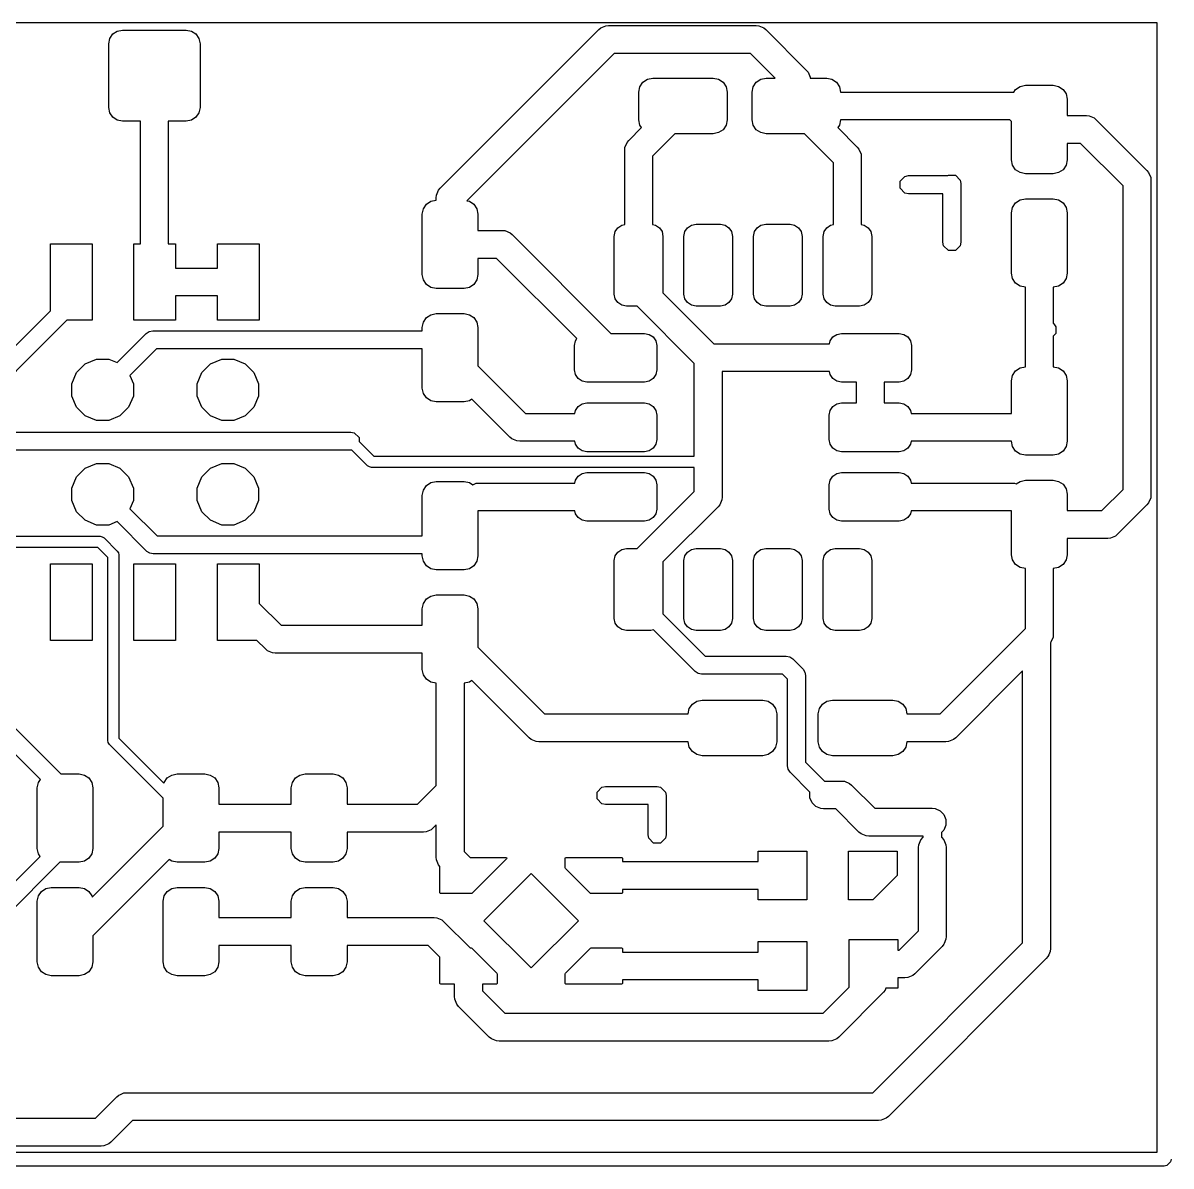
# Model space of a CAD drawing. Extents: x 163.2 to 181.3, y -89.4 to -81.1.
# Drawn here: x 173.03 to 181.28, y -89.38 to -81.17 of the extents above; entities that cross this region are included whole.
import ezdxf

# ---------------------------------------------------------------- set-up
doc = ezdxf.new("R2010")
doc.units = 13
doc.layers.add('BLACK', color=7, linetype='CONTINUOUS')

msp = doc.modelspace()

# ---------------------------------------------------------------- linework, layer by layer
at = {"layer": 'BLACK'}
for points in [[(181.177, -81.166), (164.496, -81.166)], [(181.177, -81.166), (164.496, -81.166)], [(173.674, -81.245), (173.706, -81.224)], [(173.706, -81.224), (173.744, -81.217)], [(173.744, -81.217), (174.202, -81.217)], [(174.202, -81.217), (174.24, -81.224)], [(174.24, -81.224), (174.272, -81.245)], [(176.027, -82.352), (177.165, -81.214)], [(177.165, -81.214), (177.18, -81.202)], [(177.18, -81.202), (177.216, -81.187)], [(177.216, -81.187), (177.236, -81.185)], [(177.236, -81.185), (178.296, -81.185)], [(178.296, -81.185), (178.316, -81.187)], [(178.316, -81.187), (178.352, -81.202)], [(178.352, -81.202), (178.367, -81.214)], [(178.367, -81.214), (178.656, -81.504)], [(181.177, -89.278), (181.177, -81.166)], [(181.177, -89.278), (181.177, -81.166)], [(173.646, -81.315), (173.653, -81.277)], [(173.646, -81.773), (173.646, -81.315)], [(173.653, -81.277), (173.674, -81.245)], [(174.272, -81.245), (174.293, -81.277)], [(174.293, -81.277), (174.301, -81.315)], [(174.301, -81.315), (174.301, -81.773)], [(177.277, -81.385), (176.219, -82.443)], [(178.255, -81.385), (177.277, -81.385)], [(178.432, -81.562), (178.255, -81.385)], [(177.482, -81.591), (177.515, -81.57)], [(177.515, -81.57), (177.553, -81.562)], [(177.553, -81.562), (177.988, -81.562)], [(177.988, -81.562), (178.026, -81.57)], [(178.026, -81.57), (178.059, -81.591)], [(178.297, -81.591), (178.33, -81.57)], [(178.33, -81.57), (178.368, -81.562)], [(178.368, -81.562), (178.432, -81.562)], [(178.656, -81.504), (178.669, -81.519)], [(178.669, -81.519), (178.684, -81.555)], [(178.684, -81.555), (178.684, -81.562)], [(178.684, -81.562), (178.803, -81.562)], [(178.803, -81.562), (178.841, -81.57)], [(178.841, -81.57), (178.874, -81.591)], [(177.453, -81.662), (177.461, -81.624)], [(177.461, -81.624), (177.482, -81.591)], [(178.059, -81.591), (178.08, -81.624)], [(178.08, -81.624), (178.088, -81.662)], [(178.268, -81.662), (178.276, -81.624)], [(178.276, -81.624), (178.297, -81.591)], [(178.874, -81.591), (178.895, -81.624)], [(178.895, -81.624), (178.903, -81.662)], [(180.148, -81.662), (180.16, -81.643)], [(180.16, -81.643), (180.193, -81.622)], [(180.193, -81.622), (180.231, -81.614)], [(180.231, -81.614), (180.431, -81.614)], [(180.431, -81.614), (180.469, -81.622)], [(180.469, -81.622), (180.502, -81.643)], [(180.502, -81.643), (180.523, -81.676)], [(177.453, -81.862), (177.453, -81.662)], [(178.088, -81.662), (178.088, -81.862)], [(178.268, -81.862), (178.268, -81.662)], [(178.903, -81.662), (180.148, -81.662)], [(180.523, -81.676), (180.531, -81.714)], [(180.531, -81.714), (180.531, -81.831)], [(173.653, -81.811), (173.646, -81.773)], [(173.674, -81.843), (173.653, -81.811)], [(174.293, -81.811), (174.272, -81.843)], [(174.301, -81.773), (174.293, -81.811)], [(173.706, -81.864), (173.674, -81.843)], [(173.744, -81.872), (173.706, -81.864)], [(173.873, -81.872), (173.744, -81.872)], [(173.873, -82.752), (173.873, -81.872)], [(174.073, -81.872), (174.073, -82.752)], [(174.202, -81.872), (174.073, -81.872)], [(174.24, -81.864), (174.202, -81.872)], [(174.272, -81.843), (174.24, -81.864)], [(177.461, -81.9), (177.453, -81.862)], [(177.473, -81.918), (177.461, -81.9)], [(178.08, -81.9), (178.059, -81.933)], [(178.088, -81.862), (178.08, -81.9)], [(178.276, -81.9), (178.268, -81.862)], [(178.297, -81.933), (178.276, -81.9)], [(178.895, -81.9), (178.883, -81.918)], [(178.903, -81.862), (178.895, -81.9)], [(180.12, -81.862), (178.903, -81.862)], [(180.131, -81.873), (180.12, -81.862)], [(180.131, -82.149), (180.131, -81.873)], [(180.531, -81.831), (180.669, -81.831)], [(180.669, -81.831), (180.688, -81.833)], [(180.688, -81.833), (180.724, -81.848)], [(180.724, -81.848), (180.739, -81.861)], [(180.739, -81.861), (181.104, -82.225)], [(177.381, -82.01), (177.473, -81.918)], [(177.712, -81.962), (177.552, -82.122)], [(177.988, -81.962), (177.712, -81.962)], [(178.026, -81.954), (177.988, -81.962)], [(178.059, -81.933), (178.026, -81.954)], [(178.33, -81.954), (178.297, -81.933)], [(178.368, -81.962), (178.33, -81.954)], [(178.644, -81.962), (178.368, -81.962)], [(178.852, -82.17), (178.644, -81.962)], [(178.883, -81.918), (179.023, -82.058)], [(177.352, -82.081), (177.354, -82.061)], [(177.354, -82.061), (177.369, -82.025)], [(177.369, -82.025), (177.381, -82.01)], [(179.023, -82.058), (179.035, -82.073)], [(180.531, -82.031), (180.531, -82.149)], [(180.627, -82.031), (180.531, -82.031)], [(180.933, -82.337), (180.627, -82.031)], [(177.352, -82.613), (177.352, -82.081)], [(177.552, -82.122), (177.552, -82.613)], [(179.035, -82.073), (179.05, -82.109)], [(179.05, -82.109), (179.052, -82.129)], [(179.052, -82.129), (179.052, -82.613)], [(180.139, -82.187), (180.131, -82.149)], [(180.531, -82.149), (180.523, -82.187)], [(178.852, -82.613), (178.852, -82.17)], [(180.16, -82.22), (180.139, -82.187)], [(180.193, -82.241), (180.16, -82.22)], [(180.502, -82.22), (180.469, -82.241)], [(180.523, -82.187), (180.502, -82.22)], [(181.104, -82.225), (181.116, -82.24)], [(179.33, -82.303), (179.365, -82.268)], [(179.33, -82.353), (179.33, -82.303)], [(179.365, -82.268), (179.39, -82.263)], [(179.39, -82.263), (179.674, -82.263)], [(179.674, -82.263), (179.678, -82.26)], [(179.678, -82.26), (179.728, -82.26)], [(179.728, -82.26), (179.763, -82.295)], [(179.763, -82.295), (179.768, -82.32)], [(180.231, -82.249), (180.193, -82.241)], [(180.431, -82.249), (180.231, -82.249)], [(180.469, -82.241), (180.431, -82.249)], [(181.116, -82.24), (181.131, -82.276)], [(181.131, -82.276), (181.133, -82.296)], [(181.133, -82.296), (181.133, -84.558)], [(176, -82.403), (176.015, -82.367)], [(176.015, -82.367), (176.027, -82.352)], [(179.365, -82.388), (179.33, -82.353)], [(179.39, -82.393), (179.365, -82.388)], [(179.638, -82.393), (179.39, -82.393)], [(179.638, -82.741), (179.638, -82.393)], [(179.768, -82.32), (179.768, -82.741)], [(180.933, -84.517), (180.933, -82.337)], [(175.906, -82.501), (175.927, -82.468)], [(175.927, -82.468), (175.96, -82.447)], [(175.96, -82.447), (175.998, -82.439)], [(175.998, -82.423), (176, -82.403)], [(175.998, -82.439), (175.998, -82.423)], [(176.219, -82.443), (176.236, -82.447)], [(176.236, -82.447), (176.269, -82.468)], [(176.269, -82.468), (176.29, -82.501)], [(180.139, -82.491), (180.16, -82.458)], [(180.16, -82.458), (180.193, -82.437)], [(180.193, -82.437), (180.231, -82.429)], [(180.231, -82.429), (180.431, -82.429)], [(180.431, -82.429), (180.469, -82.437)], [(180.469, -82.437), (180.502, -82.458)], [(180.502, -82.458), (180.523, -82.491)], [(175.898, -82.539), (175.906, -82.501)], [(175.898, -82.974), (175.898, -82.539)], [(176.29, -82.501), (176.298, -82.539)], [(176.298, -82.539), (176.298, -82.656)], [(180.131, -82.529), (180.139, -82.491)], [(180.131, -82.964), (180.131, -82.529)], [(180.523, -82.491), (180.531, -82.529)], [(180.531, -82.529), (180.531, -82.964)], [(177.284, -82.665), (177.303, -82.637)], [(177.303, -82.637), (177.331, -82.618)], [(177.331, -82.618), (177.352, -82.613)], [(177.552, -82.613), (177.573, -82.618)], [(177.573, -82.618), (177.601, -82.637)], [(177.601, -82.637), (177.62, -82.665)], [(177.784, -82.665), (177.803, -82.637)], [(177.803, -82.637), (177.831, -82.618)], [(177.831, -82.618), (177.865, -82.611)], [(177.865, -82.611), (178.04, -82.611)], [(178.04, -82.611), (178.073, -82.618)], [(178.073, -82.618), (178.101, -82.637)], [(178.101, -82.637), (178.12, -82.665)], [(178.284, -82.665), (178.303, -82.637)], [(178.303, -82.637), (178.331, -82.618)], [(178.331, -82.618), (178.365, -82.611)], [(178.365, -82.611), (178.54, -82.611)], [(178.54, -82.611), (178.573, -82.618)], [(178.573, -82.618), (178.601, -82.637)], [(178.601, -82.637), (178.62, -82.665)], [(178.784, -82.665), (178.803, -82.637)], [(178.803, -82.637), (178.831, -82.618)], [(178.831, -82.618), (178.852, -82.613)], [(179.052, -82.613), (179.073, -82.618)], [(179.073, -82.618), (179.101, -82.637)], [(179.101, -82.637), (179.12, -82.665)], [(176.298, -82.656), (176.473, -82.656)], [(176.473, -82.656), (176.492, -82.658)], [(176.492, -82.658), (176.528, -82.673)], [(176.528, -82.673), (176.543, -82.686)], [(176.543, -82.686), (177.253, -83.396)], [(177.277, -82.699), (177.284, -82.665)], [(177.277, -83.114), (177.277, -82.699)], [(177.62, -82.665), (177.627, -82.699)], [(177.627, -82.699), (177.627, -83.105)], [(177.777, -82.699), (177.784, -82.665)], [(177.777, -83.114), (177.777, -82.699)], [(178.12, -82.665), (178.127, -82.699)], [(178.127, -82.699), (178.127, -83.114)], [(178.277, -82.699), (178.284, -82.665)], [(178.277, -83.114), (178.277, -82.699)], [(178.62, -82.665), (178.627, -82.699)], [(178.627, -82.699), (178.627, -83.114)], [(178.777, -82.699), (178.784, -82.665)], [(178.777, -83.114), (178.777, -82.699)], [(179.12, -82.665), (179.127, -82.699)], [(179.127, -82.699), (179.127, -83.114)], [(173.226, -82.752), (173.526, -82.752)], [(173.226, -83.235), (173.226, -82.752)], [(173.526, -82.752), (173.526, -83.302)], [(173.826, -82.752), (173.873, -82.752)], [(173.826, -83.302), (173.826, -82.752)], [(174.073, -82.752), (174.126, -82.752)], [(174.126, -82.752), (174.126, -82.927)], [(174.426, -82.752), (174.726, -82.752)], [(174.426, -82.927), (174.426, -82.752)], [(174.726, -82.752), (174.726, -83.302)], [(179.643, -82.766), (179.638, -82.741)], [(179.678, -82.801), (179.643, -82.766)], [(179.728, -82.801), (179.678, -82.801)], [(179.763, -82.766), (179.728, -82.801)], [(179.768, -82.741), (179.763, -82.766)], [(176.298, -82.857), (176.298, -82.974)], [(176.431, -82.857), (176.298, -82.857)], [(177.009, -83.434), (176.431, -82.857)], [(174.126, -82.927), (174.426, -82.927)], [(175.906, -83.012), (175.898, -82.974)], [(176.298, -82.974), (176.29, -83.012)], [(180.139, -83.002), (180.131, -82.964)], [(180.531, -82.964), (180.523, -83.002)], [(175.927, -83.045), (175.906, -83.012)], [(175.96, -83.066), (175.927, -83.045)], [(176.269, -83.045), (176.236, -83.066)], [(176.29, -83.012), (176.269, -83.045)], [(180.16, -83.035), (180.139, -83.002)], [(180.193, -83.056), (180.16, -83.035)], [(180.231, -83.064), (180.193, -83.056)], [(180.469, -83.056), (180.431, -83.064)], [(180.502, -83.035), (180.469, -83.056)], [(180.523, -83.002), (180.502, -83.035)], [(174.126, -83.127), (174.126, -83.302)], [(174.426, -83.127), (174.126, -83.127)], [(174.426, -83.302), (174.426, -83.127)], [(175.998, -83.074), (175.96, -83.066)], [(176.198, -83.074), (175.998, -83.074)], [(176.236, -83.066), (176.198, -83.074)], [(177.284, -83.147), (177.277, -83.114)], [(177.627, -83.105), (177.993, -83.471)], [(177.784, -83.147), (177.777, -83.114)], [(178.127, -83.114), (178.12, -83.147)], [(178.284, -83.147), (178.277, -83.114)], [(178.627, -83.114), (178.62, -83.147)], [(178.784, -83.147), (178.777, -83.114)], [(179.127, -83.114), (179.12, -83.147)], [(180.231, -83.314), (180.231, -83.064)], [(180.431, -83.064), (180.431, -83.314)], [(177.303, -83.175), (177.284, -83.147)], [(177.331, -83.194), (177.303, -83.175)], [(177.365, -83.201), (177.331, -83.194)], [(177.441, -83.201), (177.365, -83.201)], [(177.852, -83.612), (177.441, -83.201)], [(177.803, -83.175), (177.784, -83.147)], [(177.831, -83.194), (177.803, -83.175)], [(177.865, -83.201), (177.831, -83.194)], [(178.04, -83.201), (177.865, -83.201)], [(178.073, -83.194), (178.04, -83.201)], [(178.101, -83.175), (178.073, -83.194)], [(178.12, -83.147), (178.101, -83.175)], [(178.303, -83.175), (178.284, -83.147)], [(178.331, -83.194), (178.303, -83.175)], [(178.365, -83.201), (178.331, -83.194)], [(178.54, -83.201), (178.365, -83.201)], [(178.573, -83.194), (178.54, -83.201)], [(178.601, -83.175), (178.573, -83.194)], [(178.62, -83.147), (178.601, -83.175)], [(178.803, -83.175), (178.784, -83.147)], [(178.831, -83.194), (178.803, -83.175)], [(178.865, -83.201), (178.831, -83.194)], [(179.04, -83.201), (178.865, -83.201)], [(179.073, -83.194), (179.04, -83.201)], [(179.101, -83.175), (179.073, -83.194)], [(179.12, -83.147), (179.101, -83.175)], [(172.434, -84.027), (173.226, -83.235)], [(173.343, -83.302), (172.618, -84.027)], [(173.526, -83.302), (173.343, -83.302)], [(174.126, -83.302), (173.826, -83.302)], [(174.726, -83.302), (174.426, -83.302)], [(175.906, -83.316), (175.927, -83.283)], [(175.927, -83.283), (175.96, -83.262)], [(175.96, -83.262), (175.998, -83.254)], [(175.998, -83.254), (176.198, -83.254)], [(176.198, -83.254), (176.236, -83.262)], [(176.236, -83.262), (176.269, -83.283)], [(176.269, -83.283), (176.29, -83.316)], [(173.915, -83.396), (173.936, -83.382)], [(173.936, -83.382), (173.961, -83.377)], [(173.961, -83.377), (175.898, -83.377)], [(175.898, -83.354), (175.906, -83.316)], [(175.898, -83.377), (175.898, -83.354)], [(176.29, -83.316), (176.298, -83.354)], [(176.298, -83.354), (176.298, -83.63)], [(180.231, -83.636), (180.231, -83.314)], [(180.431, -83.314), (180.431, -83.322)], [(180.431, -83.322), (180.436, -83.327)], [(180.436, -83.327), (180.45, -83.348)], [(180.45, -83.348), (180.45, -83.398)], [(173.705, -83.606), (173.915, -83.396)], [(176.992, -83.483), (176.999, -83.45)], [(176.999, -83.45), (177.009, -83.434)], [(177.253, -83.396), (177.494, -83.396)], [(177.494, -83.396), (177.528, -83.403)], [(177.528, -83.403), (177.556, -83.422)], [(177.556, -83.422), (177.575, -83.45)], [(177.575, -83.45), (177.582, -83.483)], [(178.824, -83.471), (178.829, -83.45)], [(178.829, -83.45), (178.848, -83.422)], [(178.848, -83.422), (178.876, -83.403)], [(178.876, -83.403), (178.909, -83.396)], [(178.909, -83.396), (179.325, -83.396)], [(179.325, -83.396), (179.358, -83.403)], [(179.358, -83.403), (179.386, -83.422)], [(179.386, -83.422), (179.405, -83.45)], [(179.405, -83.45), (179.412, -83.483)], [(180.45, -83.398), (180.431, -83.417)], [(180.431, -83.417), (180.431, -83.636)], [(173.988, -83.507), (173.797, -83.698)], [(175.898, -83.507), (173.988, -83.507)], [(175.898, -83.789), (175.898, -83.507)], [(176.992, -83.658), (176.992, -83.483)], [(177.582, -83.483), (177.582, -83.658)], [(177.993, -83.471), (178.824, -83.471)], [(179.412, -83.483), (179.412, -83.658)], [(173.414, -83.677), (173.476, -83.615)], [(173.476, -83.615), (173.557, -83.581)], [(173.557, -83.581), (173.645, -83.581)], [(173.645, -83.581), (173.705, -83.606)], [(174.314, -83.677), (174.376, -83.615)], [(174.376, -83.615), (174.457, -83.581)], [(174.457, -83.581), (174.545, -83.581)], [(174.545, -83.581), (174.626, -83.615)], [(174.626, -83.615), (174.688, -83.677)], [(176.298, -83.63), (176.639, -83.971)], [(177.852, -84.268), (177.852, -83.612)], [(173.38, -83.758), (173.414, -83.677)], [(173.797, -83.698), (173.822, -83.758)], [(174.28, -83.758), (174.314, -83.677)], [(174.688, -83.677), (174.722, -83.758)], [(176.999, -83.692), (176.992, -83.658)], [(177.018, -83.72), (176.999, -83.692)], [(177.575, -83.692), (177.556, -83.72)], [(177.582, -83.658), (177.575, -83.692)], [(178.052, -83.671), (178.052, -84.268)], [(178.824, -83.671), (178.052, -83.671)], [(178.829, -83.692), (178.824, -83.671)], [(178.848, -83.72), (178.829, -83.692)], [(179.405, -83.692), (179.386, -83.72)], [(179.412, -83.658), (179.405, -83.692)], [(180.131, -83.736), (180.139, -83.698)], [(180.139, -83.698), (180.16, -83.665)], [(180.16, -83.665), (180.193, -83.644)], [(180.193, -83.644), (180.231, -83.636)], [(180.431, -83.636), (180.469, -83.644)], [(180.469, -83.644), (180.502, -83.665)], [(180.502, -83.665), (180.523, -83.698)], [(180.523, -83.698), (180.531, -83.736)], [(173.38, -83.846), (173.38, -83.758)], [(173.822, -83.758), (173.822, -83.846)], [(174.28, -83.846), (174.28, -83.758)], [(174.722, -83.758), (174.722, -83.846)], [(175.906, -83.827), (175.898, -83.789)], [(177.046, -83.739), (177.018, -83.72)], [(177.08, -83.746), (177.046, -83.739)], [(177.494, -83.746), (177.08, -83.746)], [(177.528, -83.739), (177.494, -83.746)], [(177.556, -83.72), (177.528, -83.739)], [(178.876, -83.739), (178.848, -83.72)], [(178.909, -83.746), (178.876, -83.739)], [(179.017, -83.746), (178.909, -83.746)], [(179.017, -83.896), (179.017, -83.746)], [(179.217, -83.746), (179.217, -83.896)], [(179.325, -83.746), (179.217, -83.746)], [(179.358, -83.739), (179.325, -83.746)], [(179.386, -83.72), (179.358, -83.739)], [(180.131, -83.971), (180.131, -83.736)], [(180.531, -83.736), (180.531, -84.171)], [(173.414, -83.927), (173.38, -83.846)], [(173.822, -83.846), (173.788, -83.927)], [(174.314, -83.927), (174.28, -83.846)], [(174.722, -83.846), (174.688, -83.927)], [(175.927, -83.86), (175.906, -83.827)], [(175.96, -83.881), (175.927, -83.86)], [(175.998, -83.889), (175.96, -83.881)], [(176.236, -83.881), (176.198, -83.889)], [(176.254, -83.869), (176.236, -83.881)], [(176.527, -84.142), (176.254, -83.869)], [(173.476, -83.989), (173.414, -83.927)], [(173.788, -83.927), (173.726, -83.989)], [(174.376, -83.989), (174.314, -83.927)], [(174.688, -83.927), (174.626, -83.989)], [(176.198, -83.889), (175.998, -83.889)], [(176.994, -83.971), (176.999, -83.95)], [(176.999, -83.95), (177.018, -83.922)], [(177.018, -83.922), (177.046, -83.903)], [(177.046, -83.903), (177.08, -83.896)], [(177.08, -83.896), (177.494, -83.896)], [(177.494, -83.896), (177.528, -83.903)], [(177.528, -83.903), (177.556, -83.922)], [(177.556, -83.922), (177.575, -83.95)], [(177.575, -83.95), (177.582, -83.983)], [(178.822, -83.983), (178.829, -83.95)], [(178.829, -83.95), (178.848, -83.922)], [(178.848, -83.922), (178.876, -83.903)], [(178.876, -83.903), (178.909, -83.896)], [(178.909, -83.896), (179.017, -83.896)], [(179.217, -83.896), (179.325, -83.896)], [(179.325, -83.896), (179.358, -83.903)], [(179.358, -83.903), (179.386, -83.922)], [(179.386, -83.922), (179.405, -83.95)], [(179.405, -83.95), (179.41, -83.971)], [(173.557, -84.023), (173.476, -83.989)], [(173.645, -84.023), (173.557, -84.023)], [(173.726, -83.989), (173.645, -84.023)], [(174.457, -84.023), (174.376, -83.989)], [(174.545, -84.023), (174.457, -84.023)], [(174.626, -83.989), (174.545, -84.023)], [(176.639, -83.971), (176.994, -83.971)], [(177.582, -83.983), (177.582, -84.158)], [(178.822, -84.158), (178.822, -83.983)], [(179.41, -83.971), (180.131, -83.971)], [(172.651, -84.105), (175.384, -84.105)], [(175.384, -84.105), (175.409, -84.11)], [(175.409, -84.11), (175.444, -84.145)], [(175.444, -84.145), (175.444, -84.173)], [(175.444, -84.173), (175.55, -84.279)], [(176.542, -84.154), (176.527, -84.142)], [(176.578, -84.169), (176.542, -84.154)], [(176.598, -84.171), (176.578, -84.169)], [(176.994, -84.171), (176.598, -84.171)], [(176.999, -84.192), (176.994, -84.171)], [(177.018, -84.22), (176.999, -84.192)], [(177.575, -84.192), (177.556, -84.22)], [(177.582, -84.158), (177.575, -84.192)], [(178.829, -84.192), (178.822, -84.158)], [(178.848, -84.22), (178.829, -84.192)], [(179.405, -84.192), (179.386, -84.22)], [(179.41, -84.171), (179.405, -84.192)], [(180.131, -84.171), (179.41, -84.171)], [(180.139, -84.209), (180.131, -84.171)], [(180.16, -84.242), (180.139, -84.209)], [(180.523, -84.209), (180.502, -84.242)], [(180.531, -84.171), (180.523, -84.209)], [(175.384, -84.235), (172.651, -84.235)], [(175.391, -84.234), (175.384, -84.235)], [(175.505, -84.347), (175.391, -84.234)], [(175.55, -84.279), (177.852, -84.279)], [(177.046, -84.239), (177.018, -84.22)], [(177.08, -84.246), (177.046, -84.239)], [(177.494, -84.246), (177.08, -84.246)], [(177.528, -84.239), (177.494, -84.246)], [(177.556, -84.22), (177.528, -84.239)], [(177.852, -84.279), (177.852, -84.268)], [(178.052, -84.268), (178.052, -84.572)], [(178.876, -84.239), (178.848, -84.22)], [(178.909, -84.246), (178.876, -84.239)], [(179.325, -84.246), (178.909, -84.246)], [(179.358, -84.239), (179.325, -84.246)], [(179.386, -84.22), (179.358, -84.239)], [(180.193, -84.263), (180.16, -84.242)], [(180.231, -84.271), (180.193, -84.263)], [(180.431, -84.271), (180.231, -84.271)], [(180.469, -84.263), (180.431, -84.271)], [(180.502, -84.242), (180.469, -84.263)], [(173.414, -84.427), (173.476, -84.365)], [(173.476, -84.365), (173.557, -84.331)], [(173.557, -84.331), (173.645, -84.331)], [(173.645, -84.331), (173.726, -84.365)], [(173.726, -84.365), (173.788, -84.427)], [(174.314, -84.427), (174.376, -84.365)], [(174.376, -84.365), (174.457, -84.331)], [(174.457, -84.331), (174.545, -84.331)], [(174.545, -84.331), (174.626, -84.365)], [(174.626, -84.365), (174.688, -84.427)], [(175.518, -84.356), (175.505, -84.347)], [(175.533, -84.359), (175.518, -84.356)], [(177.852, -84.359), (175.533, -84.359)], [(177.852, -84.531), (177.852, -84.359)], [(173.38, -84.508), (173.414, -84.427)], [(173.788, -84.427), (173.822, -84.508)], [(174.28, -84.508), (174.314, -84.427)], [(174.688, -84.427), (174.722, -84.508)], [(176.994, -84.471), (176.999, -84.45)], [(176.999, -84.45), (177.018, -84.422)], [(177.018, -84.422), (177.046, -84.403)], [(177.046, -84.403), (177.08, -84.396)], [(177.08, -84.396), (177.494, -84.396)], [(177.494, -84.396), (177.528, -84.403)], [(177.528, -84.403), (177.556, -84.422)], [(177.556, -84.422), (177.575, -84.45)], [(177.575, -84.45), (177.582, -84.483)], [(178.822, -84.483), (178.829, -84.45)], [(178.829, -84.45), (178.848, -84.422)], [(178.848, -84.422), (178.876, -84.403)], [(178.876, -84.403), (178.909, -84.396)], [(178.909, -84.396), (179.325, -84.396)], [(179.325, -84.396), (179.358, -84.403)], [(179.358, -84.403), (179.386, -84.422)], [(179.386, -84.422), (179.405, -84.45)], [(179.405, -84.45), (179.41, -84.471)], [(180.164, -84.478), (180.193, -84.459)], [(180.193, -84.459), (180.231, -84.451)], [(180.231, -84.451), (180.431, -84.451)], [(180.431, -84.451), (180.469, -84.459)], [(180.469, -84.459), (180.502, -84.48)], [(173.38, -84.596), (173.38, -84.508)], [(173.822, -84.508), (173.822, -84.596)], [(174.28, -84.596), (174.28, -84.508)], [(174.722, -84.508), (174.722, -84.596)], [(175.898, -84.56), (175.906, -84.522)], [(175.906, -84.522), (175.927, -84.489)], [(175.927, -84.489), (175.96, -84.468)], [(175.96, -84.468), (175.998, -84.46)], [(175.998, -84.46), (176.198, -84.46)], [(176.198, -84.46), (176.236, -84.468)], [(176.236, -84.468), (176.26, -84.483)], [(176.26, -84.483), (176.285, -84.473)], [(176.285, -84.473), (176.305, -84.471)], [(176.305, -84.471), (176.994, -84.471)], [(177.442, -84.941), (177.852, -84.531)], [(177.582, -84.483), (177.582, -84.658)], [(178.822, -84.658), (178.822, -84.483)], [(179.41, -84.471), (180.134, -84.471)], [(180.134, -84.471), (180.153, -84.473)], [(180.153, -84.473), (180.164, -84.478)], [(180.502, -84.48), (180.523, -84.513)], [(180.523, -84.513), (180.531, -84.551)], [(180.781, -84.669), (180.933, -84.517)], [(173.414, -84.677), (173.38, -84.596)], [(173.822, -84.596), (173.797, -84.656)], [(174.314, -84.677), (174.28, -84.596)], [(174.722, -84.596), (174.688, -84.677)], [(175.898, -84.851), (175.898, -84.56)], [(178.05, -84.592), (178.035, -84.628)], [(178.052, -84.572), (178.05, -84.592)], [(180.531, -84.551), (180.531, -84.669)], [(181.116, -84.614), (181.104, -84.629)], [(181.131, -84.578), (181.116, -84.614)], [(181.133, -84.558), (181.131, -84.578)], [(173.476, -84.739), (173.414, -84.677)], [(173.797, -84.656), (173.992, -84.851)], [(174.376, -84.739), (174.314, -84.677)], [(174.688, -84.677), (174.626, -84.739)], [(176.298, -84.67), (176.298, -84.995)], [(176.305, -84.671), (176.298, -84.67)], [(176.994, -84.671), (176.305, -84.671)], [(176.999, -84.692), (176.994, -84.671)], [(177.018, -84.72), (176.999, -84.692)], [(177.575, -84.692), (177.556, -84.72)], [(177.582, -84.658), (177.575, -84.692)], [(178.023, -84.643), (177.627, -85.038)], [(178.035, -84.628), (178.023, -84.643)], [(178.829, -84.692), (178.822, -84.658)], [(178.848, -84.72), (178.829, -84.692)], [(179.405, -84.692), (179.386, -84.72)], [(179.41, -84.671), (179.405, -84.692)], [(180.131, -84.671), (179.41, -84.671)], [(180.131, -84.986), (180.131, -84.671)], [(180.531, -84.669), (180.781, -84.669)], [(181.104, -84.629), (180.893, -84.839)], [(173.557, -84.773), (173.476, -84.739)], [(173.645, -84.773), (173.557, -84.773)], [(173.705, -84.748), (173.645, -84.773)], [(173.919, -84.962), (173.705, -84.748)], [(174.457, -84.773), (174.376, -84.739)], [(174.545, -84.773), (174.457, -84.773)], [(174.626, -84.739), (174.545, -84.773)], [(177.046, -84.739), (177.018, -84.72)], [(177.08, -84.746), (177.046, -84.739)], [(177.494, -84.746), (177.08, -84.746)], [(177.528, -84.739), (177.494, -84.746)], [(177.556, -84.72), (177.528, -84.739)], [(178.876, -84.739), (178.848, -84.72)], [(178.909, -84.746), (178.876, -84.739)], [(179.325, -84.746), (178.909, -84.746)], [(179.358, -84.739), (179.325, -84.746)], [(179.386, -84.72), (179.358, -84.739)], [(171.832, -84.854), (173.584, -84.854)], [(173.584, -84.854), (173.599, -84.857)], [(173.599, -84.857), (173.612, -84.866)], [(173.612, -84.866), (173.706, -84.96)], [(173.992, -84.851), (175.898, -84.851)], [(180.531, -84.869), (180.531, -84.986)], [(180.823, -84.869), (180.531, -84.869)], [(180.842, -84.867), (180.823, -84.869)], [(180.878, -84.852), (180.842, -84.867)], [(180.893, -84.839), (180.878, -84.852)], [(173.567, -84.934), (171.906, -84.934)], [(173.638, -85.005), (173.567, -84.934)], [(177.303, -84.967), (177.331, -84.948)], [(177.331, -84.948), (177.365, -84.941)], [(177.365, -84.941), (177.442, -84.941)], [(177.803, -84.967), (177.831, -84.948)], [(177.831, -84.948), (177.865, -84.941)], [(177.865, -84.941), (178.04, -84.941)], [(178.04, -84.941), (178.073, -84.948)], [(178.073, -84.948), (178.101, -84.967)], [(178.303, -84.967), (178.331, -84.948)], [(178.331, -84.948), (178.365, -84.941)], [(178.365, -84.941), (178.54, -84.941)], [(178.54, -84.941), (178.573, -84.948)], [(178.573, -84.948), (178.601, -84.967)], [(178.803, -84.967), (178.831, -84.948)], [(178.831, -84.948), (178.865, -84.941)], [(178.865, -84.941), (179.04, -84.941)], [(179.04, -84.941), (179.073, -84.948)], [(179.073, -84.948), (179.101, -84.967)], [(173.638, -86.321), (173.638, -85.005)], [(173.706, -84.96), (173.715, -84.973)], [(173.715, -84.973), (173.718, -84.988)], [(173.718, -84.988), (173.718, -86.304)], [(173.94, -84.976), (173.919, -84.962)], [(173.965, -84.981), (173.94, -84.976)], [(175.898, -84.981), (173.965, -84.981)], [(175.898, -84.995), (175.898, -84.981)], [(175.906, -85.033), (175.898, -84.995)], [(175.927, -85.066), (175.906, -85.033)], [(176.29, -85.033), (176.269, -85.066)], [(176.298, -84.995), (176.29, -85.033)], [(177.277, -85.028), (177.284, -84.995)], [(177.277, -85.444), (177.277, -85.028)], [(177.284, -84.995), (177.303, -84.967)], [(177.777, -85.028), (177.784, -84.995)], [(177.777, -85.444), (177.777, -85.028)], [(177.784, -84.995), (177.803, -84.967)], [(178.101, -84.967), (178.12, -84.995)], [(178.12, -84.995), (178.127, -85.028)], [(178.127, -85.028), (178.127, -85.444)], [(178.277, -85.028), (178.284, -84.995)], [(178.277, -85.444), (178.277, -85.028)], [(178.284, -84.995), (178.303, -84.967)], [(178.601, -84.967), (178.62, -84.995)], [(178.62, -84.995), (178.627, -85.028)], [(178.627, -85.028), (178.627, -85.444)], [(178.777, -85.028), (178.784, -84.995)], [(178.777, -85.444), (178.777, -85.028)], [(178.784, -84.995), (178.803, -84.967)], [(179.101, -84.967), (179.12, -84.995)], [(179.12, -84.995), (179.127, -85.028)], [(179.127, -85.028), (179.127, -85.444)], [(180.139, -85.024), (180.131, -84.986)], [(180.16, -85.057), (180.139, -85.024)], [(180.523, -85.024), (180.502, -85.057)], [(180.531, -84.986), (180.523, -85.024)], [(173.226, -85.052), (173.526, -85.052)], [(173.226, -85.602), (173.226, -85.052)], [(173.526, -85.052), (173.526, -85.602)], [(173.826, -85.052), (174.126, -85.052)], [(173.826, -85.602), (173.826, -85.052)], [(174.126, -85.052), (174.126, -85.602)], [(174.426, -85.052), (174.726, -85.052)], [(174.426, -85.602), (174.426, -85.052)], [(174.726, -85.052), (174.726, -85.336)], [(175.96, -85.087), (175.927, -85.066)], [(175.998, -85.095), (175.96, -85.087)], [(176.198, -85.095), (175.998, -85.095)], [(176.236, -85.087), (176.198, -85.095)], [(176.269, -85.066), (176.236, -85.087)], [(177.627, -85.038), (177.627, -85.411)], [(180.193, -85.078), (180.16, -85.057)], [(180.231, -85.086), (180.193, -85.078)], [(180.231, -85.517), (180.231, -85.086)], [(180.469, -85.078), (180.431, -85.086)], [(180.431, -85.086), (180.431, -85.558)], [(180.502, -85.057), (180.469, -85.078)], [(175.927, -85.304), (175.96, -85.283)], [(175.96, -85.283), (175.998, -85.275)], [(175.998, -85.275), (176.198, -85.275)], [(176.198, -85.275), (176.236, -85.283)], [(176.236, -85.283), (176.269, -85.304)], [(174.726, -85.336), (174.883, -85.492)], [(175.898, -85.375), (175.906, -85.337)], [(175.906, -85.337), (175.927, -85.304)], [(176.269, -85.304), (176.29, -85.337)], [(176.29, -85.337), (176.298, -85.375)], [(175.898, -85.492), (175.898, -85.375)], [(176.298, -85.375), (176.298, -85.651)], [(177.284, -85.477), (177.277, -85.444)], [(177.627, -85.411), (177.931, -85.715)], [(177.784, -85.477), (177.777, -85.444)], [(178.127, -85.444), (178.12, -85.477)], [(178.284, -85.477), (178.277, -85.444)], [(178.627, -85.444), (178.62, -85.477)], [(178.784, -85.477), (178.777, -85.444)], [(179.127, -85.444), (179.12, -85.477)], [(174.883, -85.492), (175.898, -85.492)], [(177.303, -85.505), (177.284, -85.477)], [(177.331, -85.524), (177.303, -85.505)], [(177.365, -85.531), (177.331, -85.524)], [(177.54, -85.531), (177.365, -85.531)], [(177.559, -85.527), (177.54, -85.531)], [(177.858, -85.826), (177.559, -85.527)], [(177.803, -85.505), (177.784, -85.477)], [(177.831, -85.524), (177.803, -85.505)], [(177.865, -85.531), (177.831, -85.524)], [(178.04, -85.531), (177.865, -85.531)], [(178.073, -85.524), (178.04, -85.531)], [(178.101, -85.505), (178.073, -85.524)], [(178.12, -85.477), (178.101, -85.505)], [(178.303, -85.505), (178.284, -85.477)], [(178.331, -85.524), (178.303, -85.505)], [(178.365, -85.531), (178.331, -85.524)], [(178.54, -85.531), (178.365, -85.531)], [(178.573, -85.524), (178.54, -85.531)], [(178.601, -85.505), (178.573, -85.524)], [(178.62, -85.477), (178.601, -85.505)], [(178.803, -85.505), (178.784, -85.477)], [(178.831, -85.524), (178.803, -85.505)], [(178.865, -85.531), (178.831, -85.524)], [(179.04, -85.531), (178.865, -85.531)], [(179.073, -85.524), (179.04, -85.531)], [(179.101, -85.505), (179.073, -85.524)], [(179.12, -85.477), (179.101, -85.505)], [(179.618, -86.13), (180.231, -85.517)], [(172.326, -85.587), (173.3, -86.561)], [(173.526, -85.602), (173.226, -85.602)], [(174.126, -85.602), (173.826, -85.602)], [(174.71, -85.602), (174.426, -85.602)], [(174.771, -85.663), (174.71, -85.602)], [(180.414, -85.614), (180.41, -85.619)], [(180.429, -85.578), (180.414, -85.614)], [(180.431, -85.558), (180.429, -85.578)], [(173.155, -86.6), (172.182, -85.627)], [(174.786, -85.676), (174.771, -85.663)], [(174.822, -85.691), (174.786, -85.676)], [(174.842, -85.693), (174.822, -85.691)], [(175.898, -85.693), (174.842, -85.693)], [(175.898, -85.81), (175.898, -85.693)], [(176.298, -85.651), (176.777, -86.13)], [(180.41, -85.619), (180.41, -87.816)], [(177.931, -85.715), (178.513, -85.715)], [(178.513, -85.715), (178.538, -85.72)], [(178.538, -85.72), (178.559, -85.734)], [(178.559, -85.734), (178.633, -85.808)], [(175.906, -85.848), (175.898, -85.81)], [(175.927, -85.881), (175.906, -85.848)], [(177.879, -85.84), (177.858, -85.826)], [(177.904, -85.845), (177.879, -85.84)], [(178.486, -85.845), (177.904, -85.845)], [(178.522, -85.881), (178.486, -85.845)], [(178.633, -85.808), (178.647, -85.829)], [(178.647, -85.829), (178.652, -85.854)], [(178.652, -85.854), (178.652, -86.476)], [(180.21, -85.82), (179.73, -86.301)], [(180.21, -87.775), (180.21, -85.82)], [(175.96, -85.902), (175.927, -85.881)], [(175.998, -85.91), (175.96, -85.902)], [(175.998, -86.645), (175.998, -85.91)], [(176.236, -85.902), (176.198, -85.91)], [(176.198, -85.91), (176.198, -86.686)], [(176.254, -85.89), (176.236, -85.902)], [(176.665, -86.301), (176.254, -85.89)], [(178.522, -86.503), (178.522, -85.881)], [(177.808, -86.13), (177.816, -86.092)], [(177.816, -86.092), (177.838, -86.059)], [(177.838, -86.059), (177.87, -86.038)], [(177.87, -86.038), (177.909, -86.03)], [(177.909, -86.03), (178.344, -86.03)], [(178.344, -86.03), (178.382, -86.038)], [(178.382, -86.038), (178.414, -86.059)], [(178.414, -86.059), (178.436, -86.092)], [(178.436, -86.092), (178.444, -86.13)], [(178.743, -86.13), (178.751, -86.092)], [(178.751, -86.092), (178.773, -86.059)], [(178.773, -86.059), (178.805, -86.038)], [(178.805, -86.038), (178.844, -86.03)], [(178.844, -86.03), (179.278, -86.03)], [(179.278, -86.03), (179.317, -86.038)], [(179.317, -86.038), (179.349, -86.059)], [(179.349, -86.059), (179.371, -86.092)], [(179.371, -86.092), (179.379, -86.13)], [(176.777, -86.13), (177.808, -86.13)], [(178.444, -86.13), (178.444, -86.33)], [(178.743, -86.33), (178.743, -86.13)], [(179.379, -86.13), (179.618, -86.13)], [(173.641, -86.336), (173.638, -86.321)], [(173.65, -86.349), (173.641, -86.336)], [(174.036, -86.735), (173.65, -86.349)], [(173.718, -86.304), (174.042, -86.628)], [(176.68, -86.313), (176.665, -86.301)], [(176.716, -86.328), (176.68, -86.313)], [(176.736, -86.33), (176.716, -86.328)], [(177.808, -86.33), (176.736, -86.33)], [(177.816, -86.368), (177.808, -86.33)], [(178.444, -86.33), (178.436, -86.368)], [(178.751, -86.368), (178.743, -86.33)], [(179.379, -86.33), (179.371, -86.368)], [(179.659, -86.33), (179.379, -86.33)], [(179.679, -86.328), (179.659, -86.33)], [(179.715, -86.313), (179.679, -86.328)], [(179.73, -86.301), (179.715, -86.313)], [(177.838, -86.401), (177.816, -86.368)], [(177.87, -86.422), (177.838, -86.401)], [(177.909, -86.43), (177.87, -86.422)], [(178.344, -86.43), (177.909, -86.43)], [(178.382, -86.422), (178.344, -86.43)], [(178.414, -86.401), (178.382, -86.422)], [(178.436, -86.368), (178.414, -86.401)], [(178.773, -86.401), (178.751, -86.368)], [(178.805, -86.422), (178.773, -86.401)], [(178.844, -86.43), (178.805, -86.422)], [(179.278, -86.43), (178.844, -86.43)], [(179.317, -86.422), (179.278, -86.43)], [(179.349, -86.401), (179.317, -86.422)], [(179.371, -86.368), (179.349, -86.401)], [(178.527, -86.528), (178.522, -86.503)], [(178.652, -86.476), (178.788, -86.612)], [(173.14, -86.623), (173.155, -86.6)], [(173.3, -86.561), (173.432, -86.561)], [(173.432, -86.561), (173.47, -86.569)], [(173.47, -86.569), (173.503, -86.59)], [(173.503, -86.59), (173.524, -86.623)], [(174.044, -86.623), (174.065, -86.59)], [(174.065, -86.59), (174.098, -86.569)], [(174.098, -86.569), (174.136, -86.561)], [(174.136, -86.561), (174.336, -86.561)], [(174.336, -86.561), (174.374, -86.569)], [(174.374, -86.569), (174.407, -86.59)], [(174.407, -86.59), (174.428, -86.623)], [(174.965, -86.623), (174.986, -86.59)], [(174.986, -86.59), (175.019, -86.569)], [(175.019, -86.569), (175.057, -86.561)], [(175.057, -86.561), (175.257, -86.561)], [(175.257, -86.561), (175.295, -86.569)], [(175.295, -86.569), (175.328, -86.59)], [(175.328, -86.59), (175.349, -86.623)], [(178.541, -86.549), (178.527, -86.528)], [(178.683, -86.691), (178.541, -86.549)], [(173.132, -86.661), (173.14, -86.623)], [(173.132, -87.096), (173.132, -86.661)], [(173.524, -86.623), (173.532, -86.661)], [(173.532, -86.661), (173.532, -87.096)], [(174.042, -86.628), (174.044, -86.623)], [(174.428, -86.623), (174.436, -86.661)], [(174.436, -86.661), (174.436, -86.778)], [(174.957, -86.661), (174.965, -86.623)], [(174.957, -86.778), (174.957, -86.661)], [(175.349, -86.623), (175.357, -86.661)], [(175.357, -86.661), (175.357, -86.778)], [(175.864, -86.778), (175.998, -86.645)], [(176.198, -86.686), (176.198, -87.118)], [(177.153, -86.691), (177.188, -86.656)], [(177.188, -86.656), (177.213, -86.651)], [(177.213, -86.651), (177.585, -86.651)], [(177.585, -86.651), (177.61, -86.656)], [(177.61, -86.656), (177.645, -86.691)], [(178.788, -86.612), (178.91, -86.612)], [(178.91, -86.612), (178.93, -86.614)], [(178.93, -86.614), (178.966, -86.629)], [(178.966, -86.629), (178.981, -86.641)], [(178.981, -86.641), (179.148, -86.808)], [(174.036, -86.937), (174.036, -86.735)], [(177.153, -86.741), (177.153, -86.691)], [(177.188, -86.776), (177.153, -86.741)], [(177.645, -86.691), (177.65, -86.716)], [(177.65, -86.716), (177.65, -86.998)], [(178.683, -86.692), (178.683, -86.691)], [(178.683, -86.732), (178.683, -86.692)], [(178.698, -86.768), (178.683, -86.732)], [(178.725, -86.795), (178.698, -86.768)], [(174.436, -86.778), (174.957, -86.778)], [(175.357, -86.778), (175.864, -86.778)], [(177.213, -86.781), (177.188, -86.776)], [(177.52, -86.781), (177.213, -86.781)], [(177.52, -86.998), (177.52, -86.781)], [(178.761, -86.81), (178.725, -86.795)], [(178.781, -86.812), (178.761, -86.81)], [(178.869, -86.812), (178.781, -86.812)], [(179.035, -86.979), (178.869, -86.812)], [(179.148, -86.808), (179.562, -86.808)], [(179.562, -86.808), (179.582, -86.81)], [(179.582, -86.81), (179.618, -86.825)], [(179.618, -86.825), (179.645, -86.852)], [(175.998, -86.927), (175.976, -86.949)], [(175.998, -87.159), (175.998, -86.927)], [(179.645, -86.852), (179.66, -86.888)], [(179.66, -86.928), (179.645, -86.964)], [(179.66, -86.888), (179.66, -86.928)], [(173.526, -87.447), (174.036, -86.937)], [(174.436, -86.979), (174.436, -87.096)], [(174.957, -86.979), (174.436, -86.979)], [(174.957, -87.096), (174.957, -86.979)], [(175.357, -86.979), (175.357, -87.096)], [(175.906, -86.979), (175.357, -86.979)], [(175.925, -86.977), (175.906, -86.979)], [(175.961, -86.962), (175.925, -86.977)], [(175.976, -86.949), (175.961, -86.962)], [(177.525, -87.023), (177.52, -86.998)], [(177.65, -86.998), (177.645, -87.023)], [(179.051, -86.991), (179.035, -86.979)], [(179.087, -87.006), (179.051, -86.991)], [(179.106, -87.008), (179.087, -87.006)], [(179.497, -87.008), (179.106, -87.008)], [(179.479, -87.034), (179.497, -87.016)], [(179.497, -87.016), (179.497, -87.008)], [(179.645, -86.964), (179.627, -86.982)], [(179.627, -86.982), (179.627, -87.016)], [(179.627, -87.016), (179.645, -87.034)], [(173.14, -87.134), (173.132, -87.096)], [(173.532, -87.096), (173.524, -87.134)], [(174.436, -87.096), (174.428, -87.134)], [(174.965, -87.134), (174.957, -87.096)], [(175.357, -87.096), (175.349, -87.134)], [(177.56, -87.058), (177.525, -87.023)], [(177.61, -87.058), (177.56, -87.058)], [(177.645, -87.023), (177.61, -87.058)], [(179.462, -87.09), (179.464, -87.07)], [(179.462, -87.688), (179.462, -87.09)], [(179.464, -87.07), (179.479, -87.034)], [(179.645, -87.034), (179.66, -87.07)], [(179.66, -87.07), (179.662, -87.09)], [(179.662, -87.09), (179.662, -87.729)], [(172.789, -87.517), (173.153, -87.154)], [(173.153, -87.154), (173.14, -87.134)], [(173.503, -87.167), (173.47, -87.188)], [(173.524, -87.134), (173.503, -87.167)], [(174.08, -87.176), (173.532, -87.724)], [(174.098, -87.188), (174.08, -87.176)], [(174.407, -87.167), (174.374, -87.188)], [(174.428, -87.134), (174.407, -87.167)], [(174.986, -87.167), (174.965, -87.134)], [(175.019, -87.188), (174.986, -87.167)], [(175.328, -87.167), (175.295, -87.188)], [(175.349, -87.134), (175.328, -87.167)], [(176, -87.179), (175.998, -87.159)], [(176.015, -87.215), (176, -87.179)], [(176.198, -87.118), (176.241, -87.161)], [(176.241, -87.161), (176.5, -87.161)], [(176.504, -87.17), (176.254, -87.42)], [(176.5, -87.161), (176.504, -87.162)], [(176.504, -87.162), (176.505, -87.166)], [(176.505, -87.166), (176.504, -87.17)], [(176.925, -87.166), (176.926, -87.162)], [(176.925, -87.236), (176.925, -87.166)], [(176.926, -87.162), (176.93, -87.161)], [(176.93, -87.161), (177.33, -87.161)], [(177.33, -87.161), (177.334, -87.162)], [(177.334, -87.162), (177.335, -87.166)], [(177.335, -87.166), (177.335, -87.191)], [(178.31, -87.116), (178.66, -87.116)], [(178.31, -87.191), (178.31, -87.116)], [(178.66, -87.116), (178.66, -87.466)], [(178.96, -87.116), (179.31, -87.116)], [(178.96, -87.466), (178.96, -87.116)], [(179.31, -87.116), (179.31, -87.291)], [(173.294, -87.196), (172.9, -87.59)], [(173.432, -87.196), (173.294, -87.196)], [(173.47, -87.188), (173.432, -87.196)], [(174.136, -87.196), (174.098, -87.188)], [(174.336, -87.196), (174.136, -87.196)], [(174.374, -87.188), (174.336, -87.196)], [(175.057, -87.196), (175.019, -87.188)], [(175.257, -87.196), (175.057, -87.196)], [(175.295, -87.188), (175.257, -87.196)], [(176.025, -87.227), (176.015, -87.215)], [(176.025, -87.416), (176.025, -87.227)], [(176.926, -87.24), (176.925, -87.236)], [(177.106, -87.42), (176.926, -87.24)], [(177.335, -87.191), (178.31, -87.191)], [(176.341, -87.616), (176.68, -87.277)], [(176.68, -87.277), (177.019, -87.616)], [(179.31, -87.291), (179.135, -87.466)], [(173.14, -87.438), (173.161, -87.405)], [(173.161, -87.405), (173.194, -87.384)], [(173.194, -87.384), (173.232, -87.376)], [(173.232, -87.376), (173.432, -87.376)], [(173.432, -87.376), (173.47, -87.384)], [(173.47, -87.384), (173.503, -87.405)], [(173.503, -87.405), (173.524, -87.438)], [(174.044, -87.438), (174.065, -87.405)], [(174.065, -87.405), (174.098, -87.384)], [(174.098, -87.384), (174.136, -87.376)], [(174.136, -87.376), (174.336, -87.376)], [(174.336, -87.376), (174.374, -87.384)], [(174.374, -87.384), (174.407, -87.405)], [(174.407, -87.405), (174.428, -87.438)], [(174.965, -87.438), (174.986, -87.405)], [(174.986, -87.405), (175.019, -87.384)], [(175.019, -87.384), (175.057, -87.376)], [(175.057, -87.376), (175.257, -87.376)], [(175.257, -87.376), (175.295, -87.384)], [(175.295, -87.384), (175.328, -87.405)], [(175.328, -87.405), (175.349, -87.438)], [(176.026, -87.42), (176.025, -87.416)], [(176.03, -87.421), (176.026, -87.42)], [(176.25, -87.421), (176.03, -87.421)], [(176.254, -87.42), (176.25, -87.421)], [(177.11, -87.421), (177.106, -87.42)], [(177.33, -87.421), (177.11, -87.421)], [(177.334, -87.42), (177.33, -87.421)], [(177.335, -87.416), (177.334, -87.42)], [(177.335, -87.391), (177.335, -87.416)], [(178.31, -87.391), (177.335, -87.391)], [(178.31, -87.466), (178.31, -87.391)], [(173.132, -87.476), (173.14, -87.438)], [(173.132, -87.911), (173.132, -87.476)], [(173.524, -87.438), (173.526, -87.447)], [(174.036, -87.476), (174.044, -87.438)], [(174.036, -87.911), (174.036, -87.476)], [(174.428, -87.438), (174.436, -87.476)], [(174.436, -87.476), (174.436, -87.593)], [(174.957, -87.476), (174.965, -87.438)], [(174.957, -87.593), (174.957, -87.476)], [(175.349, -87.438), (175.357, -87.476)], [(175.357, -87.476), (175.357, -87.593)], [(178.66, -87.466), (178.31, -87.466)], [(179.135, -87.466), (178.96, -87.466)], [(174.436, -87.593), (174.957, -87.593)], [(175.357, -87.593), (175.982, -87.593)], [(175.982, -87.593), (176.002, -87.595)], [(176.002, -87.595), (176.038, -87.61)], [(176.038, -87.61), (176.053, -87.623)], [(176.053, -87.623), (176.241, -87.811)], [(176.68, -87.955), (176.341, -87.616)], [(177.019, -87.616), (176.68, -87.955)], [(173.532, -87.724), (173.532, -87.911)], [(178.965, -87.751), (179.315, -87.751)], [(178.965, -88.093), (178.965, -87.751)], [(179.315, -87.751), (179.315, -87.826)], [(179.324, -87.826), (179.462, -87.688)], [(179.66, -87.749), (179.647, -87.779)], [(179.662, -87.729), (179.66, -87.749)], [(174.436, -87.793), (174.436, -87.911)], [(174.957, -87.793), (174.436, -87.793)], [(174.957, -87.911), (174.957, -87.793)], [(175.357, -87.793), (175.357, -87.911)], [(175.941, -87.793), (175.357, -87.793)], [(176.025, -87.877), (175.941, -87.793)], [(176.241, -87.811), (176.25, -87.811)], [(176.25, -87.811), (176.254, -87.812)], [(176.254, -87.812), (176.434, -87.992)], [(176.926, -87.992), (177.106, -87.812)], [(177.106, -87.812), (177.11, -87.811)], [(177.11, -87.811), (177.33, -87.811)], [(177.33, -87.811), (177.334, -87.812)], [(177.334, -87.812), (177.335, -87.816)], [(177.335, -87.816), (177.335, -87.841)], [(177.335, -87.841), (178.31, -87.841)], [(178.31, -87.766), (178.66, -87.766)], [(178.31, -87.841), (178.31, -87.766)], [(178.66, -87.766), (178.66, -88.116)], [(179.134, -88.851), (180.21, -87.775)], [(179.315, -87.826), (179.324, -87.826)], [(179.633, -87.8), (179.436, -87.997)], [(179.645, -87.785), (179.633, -87.8)], [(179.647, -87.779), (179.645, -87.785)], [(180.408, -87.836), (180.398, -87.861)], [(180.41, -87.816), (180.408, -87.836)], [(173.14, -87.949), (173.132, -87.911)], [(173.532, -87.911), (173.524, -87.949)], [(174.044, -87.949), (174.036, -87.911)], [(174.436, -87.911), (174.428, -87.949)], [(174.965, -87.949), (174.957, -87.911)], [(175.357, -87.911), (175.349, -87.949)], [(176.025, -88.066), (176.025, -87.877)], [(180.381, -87.887), (179.246, -89.022)], [(180.393, -87.872), (180.381, -87.887)], [(180.398, -87.861), (180.393, -87.872)], [(173.161, -87.982), (173.14, -87.949)], [(173.194, -88.003), (173.161, -87.982)], [(173.232, -88.011), (173.194, -88.003)], [(173.47, -88.003), (173.432, -88.011)], [(173.503, -87.982), (173.47, -88.003)], [(173.524, -87.949), (173.503, -87.982)], [(174.065, -87.982), (174.044, -87.949)], [(174.098, -88.003), (174.065, -87.982)], [(174.136, -88.011), (174.098, -88.003)], [(174.374, -88.003), (174.336, -88.011)], [(174.407, -87.982), (174.374, -88.003)], [(174.428, -87.949), (174.407, -87.982)], [(174.986, -87.982), (174.965, -87.949)], [(175.019, -88.003), (174.986, -87.982)], [(175.057, -88.011), (175.019, -88.003)], [(175.295, -88.003), (175.257, -88.011)], [(175.328, -87.982), (175.295, -88.003)], [(175.349, -87.949), (175.328, -87.982)], [(176.434, -87.992), (176.435, -87.996)], [(176.435, -87.996), (176.435, -88.066)], [(176.925, -87.996), (176.926, -87.992)], [(176.925, -88.066), (176.925, -87.996)], [(179.436, -87.997), (179.421, -88.009)], [(173.432, -88.011), (173.232, -88.011)], [(174.336, -88.011), (174.136, -88.011)], [(175.257, -88.011), (175.057, -88.011)], [(176.026, -88.07), (176.025, -88.066)], [(176.03, -88.071), (176.026, -88.07)], [(176.13, -88.071), (176.03, -88.071)], [(176.13, -88.16), (176.13, -88.071)], [(176.33, -88.071), (176.33, -88.119)], [(176.43, -88.071), (176.33, -88.071)], [(176.434, -88.07), (176.43, -88.071)], [(176.435, -88.066), (176.434, -88.07)], [(176.926, -88.07), (176.925, -88.066)], [(176.93, -88.071), (176.926, -88.07)], [(177.33, -88.071), (176.93, -88.071)], [(177.334, -88.07), (177.33, -88.071)], [(177.335, -88.066), (177.334, -88.07)], [(177.335, -88.041), (177.335, -88.066)], [(178.31, -88.041), (177.335, -88.041)], [(178.31, -88.116), (178.31, -88.041)], [(179.315, -88.026), (179.315, -88.101)], [(179.365, -88.026), (179.315, -88.026)], [(179.385, -88.024), (179.365, -88.026)], [(179.421, -88.009), (179.385, -88.024)], [(176.132, -88.18), (176.13, -88.16)], [(176.33, -88.119), (176.491, -88.28)], [(178.66, -88.116), (178.31, -88.116)], [(178.778, -88.28), (178.965, -88.093)], [(179.211, -88.13), (178.89, -88.451)], [(179.223, -88.115), (179.211, -88.13)], [(179.229, -88.101), (179.223, -88.115)], [(179.315, -88.101), (179.229, -88.101)], [(176.147, -88.216), (176.132, -88.18)], [(176.159, -88.231), (176.147, -88.216)], [(176.379, -88.451), (176.159, -88.231)], [(176.491, -88.28), (178.778, -88.28)], [(176.394, -88.463), (176.379, -88.451)], [(176.43, -88.478), (176.394, -88.463)], [(176.45, -88.48), (176.43, -88.478)], [(178.819, -88.48), (176.45, -88.48)], [(178.839, -88.478), (178.819, -88.48)], [(178.875, -88.463), (178.839, -88.478)], [(178.89, -88.451), (178.875, -88.463)], [(173.549, -89.035), (173.703, -88.88)], [(173.703, -88.88), (173.718, -88.868)], [(173.718, -88.868), (173.729, -88.863)], [(173.729, -88.863), (173.754, -88.853)], [(173.754, -88.853), (173.774, -88.851)], [(173.774, -88.851), (179.134, -88.851)], [(165.417, -89.035), (173.549, -89.035)], [(173.815, -89.051), (173.661, -89.206)], [(179.175, -89.051), (173.815, -89.051)], [(179.195, -89.049), (179.175, -89.051)], [(179.231, -89.034), (179.195, -89.049)], [(179.246, -89.022), (179.231, -89.034)], [(173.59, -89.235), (165.376, -89.235)], [(173.61, -89.233), (173.59, -89.235)], [(173.646, -89.218), (173.61, -89.233)], [(173.661, -89.206), (173.646, -89.218)], [(164.496, -89.278), (181.177, -89.278)], [(164.496, -89.278), (181.177, -89.278)], [(181.227, -89.378), (164.446, -89.378)], [(181.227, -89.378), (164.446, -89.378)], [(181.246, -89.374), (181.227, -89.378)], [(181.246, -89.374), (181.227, -89.378)], [(181.273, -89.347), (181.246, -89.374)], [(181.273, -89.347), (181.246, -89.374)], [(181.277, -89.328), (181.273, -89.347)], [(181.277, -89.328), (181.273, -89.347)]]:
    msp.add_lwpolyline(points, dxfattribs=at)

doc.saveas('drawing.dxf')
